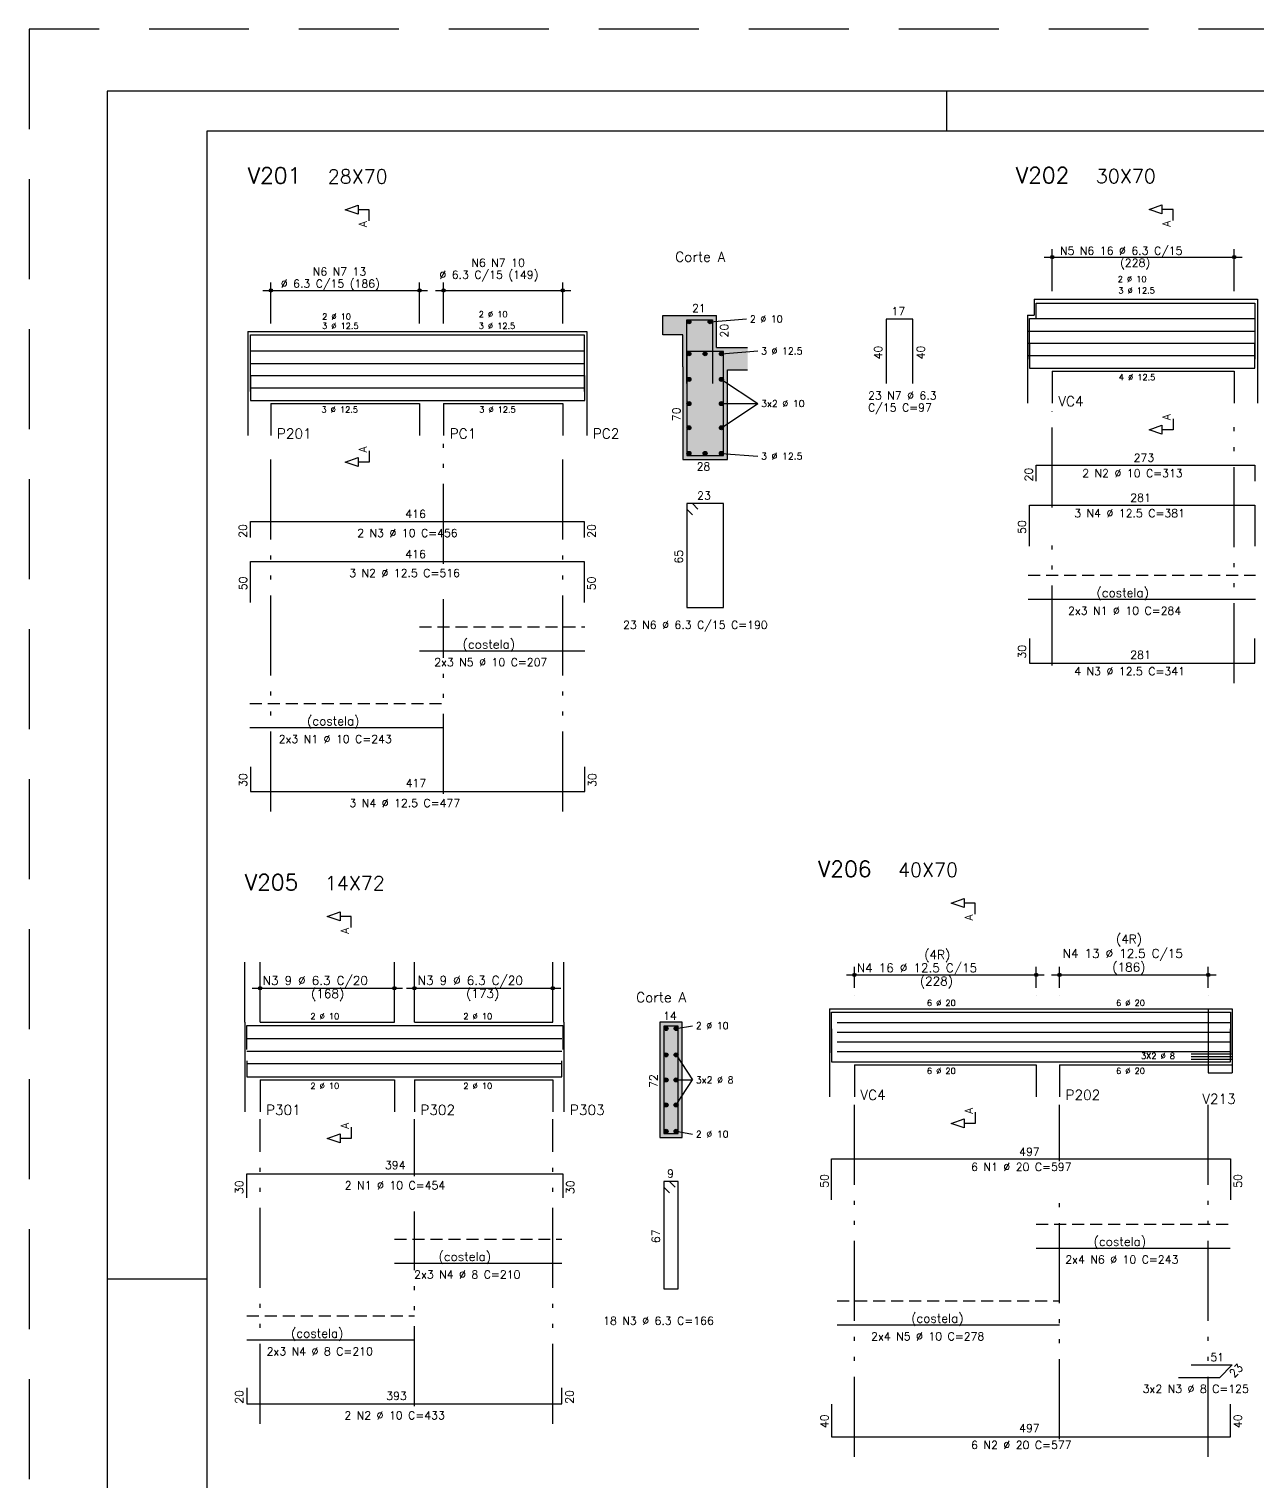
# Model space of a CAD drawing. Extents: x -1.9 to 86, y -1.2 to 61.3.
# Drawn here: x -1.95 to 28.78, y 24.99 to 61.31 of the extents above; entities that cross this region are included whole.
import ezdxf

# ---------------------------------------------------------------- set-up
doc = ezdxf.new("R2010")
doc.units = 0
doc.header["$MEASUREMENT"] = 0
for name, pattern in [('ESTILO_TQS_0001', [0.45, 0.3, -0.15]), ('ESTILO_TQS_0004', [3.3, 2, -0.4, 0.05, -0.4, 0.05, -0.4]), ('HIDDEN', [0.375, 0.25, -0.125])]:
    doc.linetypes.add(name, pattern=pattern)
doc.layers.get('0').update_dxf_attribs({"linetype": 'CONTINUOUS'})
doc.layers.get('Defpoints').update_dxf_attribs({"linetype": 'CONTINUOUS'})
for name, color, linetype in [('ARQ_FOLHA', 7, 'CONTINUOUS'), ('PENA_01', 1, 'CONTINUOUS'), ('PENA_02', 2, 'CONTINUOUS'), ('PENA_03', 3, 'CONTINUOUS'), ('PENA_04', 4, 'CONTINUOUS'), ('PENA_05', 5, 'CONTINUOUS'), ('PENA_06', 6, 'CONTINUOUS'), ('PENA_10', 253, 'CONTINUOUS')]:
    doc.layers.add(name, color=color, linetype=linetype)
doc.styles.get("Standard").update_dxf_attribs({"font": 'ROMANS.SHX'})

# ---------------------------------------------------------------- blocks, each defined once
blk = doc.blocks.new('FOLHA A1 - 841 X 594')
at = {"layer": 'ARQ_FOLHA', "color": 1}
for p, q in [((-631, 584), (-631, 594)), ((-816, 297), (-841, 297))]:
    blk.add_line(p, q, dxfattribs=at)
for points in [[(-841, 0), (0, 0), (0, 594), (-841, 594)], [(-816, 10), (-10, 10), (-10, 584), (-816, 584)]]:
    blk.add_lwpolyline(points, close=True, dxfattribs=at)
at = {"layer": 'Defpoints', "color": 8, "linetype": 'HIDDEN', "ltscale": 100}
blk.add_lwpolyline([(-860.5, 609.5), (-860.5, -15.5), (19.5, -15.5), (19.5, 609.5)], close=True, dxfattribs=at)
blk = doc.blocks.new('*U23')
blk.add_blockref('FOLHA A1 - 841 X 594', (0, 0))

msp = doc.modelspace()

# ---------------------------------------------------------------- linework, layer by layer
at = {"layer": 'PENA_01', "linetype": 'Continuous'}
for p, q in [((23.44, 55.604), (28.39, 55.604)), ((23.64, 54.751), (23.64, 55.804)), ((28.19, 54.751), (28.19, 55.804)), ((4.099, 53.943), (4.099, 54.973)), ((7.819, 53.943), (7.819, 54.973)), ((8.419, 53.943), (8.419, 54.973)), ((11.399, 53.943), (11.399, 54.973)), ((3.899, 54.773), (8.019, 54.773)), ((8.219, 54.773), (11.599, 54.773)), ((15.084, 53.988), (15.994, 54.058)), ((15.364, 53.188), (16.274, 53.258)), ((15.364, 52.549), (16.274, 51.943)), ((15.364, 51.338), (16.274, 51.943)), ((15.364, 51.943), (16.274, 51.943)), ((15.364, 50.698), (16.274, 50.628)), ((18.691, 37.341), (18.691, 37.861)), ((23.241, 37.341), (23.241, 37.861)), ((23.821, 37.341), (23.821, 37.861)), ((27.541, 37.341), (27.541, 37.861)), ((3.827, 37.006), (3.827, 37.526)), ((7.187, 37.006), (7.187, 37.526)), ((7.687, 37.006), (7.687, 37.526)), ((11.147, 37.006), (11.147, 37.526)), ((18.491, 37.661), (23.441, 37.661)), ((23.621, 37.661), (27.741, 37.661)), ((3.627, 37.326), (7.387, 37.326)), ((7.487, 37.326), (11.347, 37.326)), ((27.541, 36.811), (27.541, 35.411)), ((27.541, 36.811), (28.141, 36.811)), ((14.232, 36.321), (14.642, 36.391)), ((14.232, 35.662), (14.642, 35.036)), ((27.541, 35.411), (28.141, 35.411)), ((14.232, 34.411), (14.642, 35.036)), ((14.232, 35.036), (14.642, 35.036)), ((14.232, 33.751), (14.642, 33.681))]:
    msp.add_line(p, q, dxfattribs=at)
at = {"layer": 'PENA_01', "linetype": 'ESTILO_TQS_0004'}
for p, q in [((23.64, 49.348), (23.64, 51.751)), ((28.19, 44.951), (28.19, 51.751)), ((4.099, 41.743), (4.099, 50.943)), ((8.419, 47.94), (8.419, 50.943)), ((11.399, 41.743), (11.399, 50.943)), ((23.64, 45.398), (23.64, 48.464)), ((8.419, 42.19), (8.419, 47.056)), ((18.691, 25.611), (18.691, 34.411)), ((23.821, 33.008), (23.821, 34.411)), ((27.541, 25.611), (27.541, 34.411)), ((3.827, 26.436), (3.827, 34.056)), ((7.687, 32.633), (7.687, 34.056)), ((11.147, 26.436), (11.147, 34.056)), ((23.821, 26.058), (23.821, 32.124)), ((7.687, 26.883), (7.687, 31.749))]:
    msp.add_line(p, q, dxfattribs=at)
at = {"layer": 'PENA_02', "linetype": 'Continuous'}
for centre, radius in [((23.64, 55.604), 0.0416), ((23.64, 55.604), 0.0208), ((28.19, 55.604), 0.0416), ((28.19, 55.604), 0.0208), ((4.099, 54.773), 0.0416), ((4.099, 54.773), 0.0208), ((7.819, 54.773), 0.0416), ((7.819, 54.773), 0.0208), ((8.419, 54.773), 0.0416), ((8.419, 54.773), 0.0208), ((11.399, 54.773), 0.0416), ((11.399, 54.773), 0.0208), ((18.691, 37.661), 0.0416), ((18.691, 37.661), 0.0208), ((23.241, 37.661), 0.0416), ((23.241, 37.661), 0.0208), ((23.821, 37.661), 0.0416), ((23.821, 37.661), 0.0208), ((27.541, 37.661), 0.0416), ((27.541, 37.661), 0.0208), ((3.827, 37.326), 0.0416), ((3.827, 37.326), 0.0208), ((7.187, 37.326), 0.0416), ((7.187, 37.326), 0.0208), ((7.687, 37.326), 0.0416), ((7.687, 37.326), 0.0208), ((11.147, 37.326), 0.0416), ((11.147, 37.326), 0.0208)]:
    msp.add_circle(centre, radius, dxfattribs=at)
at = {"layer": 'PENA_03', "linetype": 'Continuous'}
for p, q in [((23.19, 54.551), (23.19, 54.151)), ((23.64, 54.551), (23.64, 54.551)), ((28.19, 54.551), (28.19, 54.551)), ((28.77, 54.551), (28.77, 52.751)), ((23.02, 54.151), (23.02, 51.951)), ((23.02, 54.151), (23.19, 54.151)), ((3.519, 53.743), (3.519, 51.943)), ((3.519, 53.743), (11.999, 53.743)), ((4.099, 53.743), (4.099, 53.743)), ((7.819, 53.743), (7.819, 53.743)), ((8.419, 53.743), (8.419, 53.743)), ((11.399, 53.743), (11.399, 53.743)), ((11.999, 53.743), (11.999, 51.943)), ((15.239, 53.343), (16.019, 53.343)), ((14.399, 52.863), (14.399, 50.543)), ((15.519, 50.543), (15.519, 52.783)), ((15.519, 52.783), (16.019, 52.783)), ((23.64, 52.751), (28.19, 52.751)), ((23.64, 52.751), (23.64, 51.951)), ((28.19, 52.751), (28.19, 51.951)), ((28.77, 52.751), (28.77, 51.951)), ((3.519, 51.943), (3.519, 51.143)), ((4.099, 51.943), (7.819, 51.943)), ((4.099, 51.943), (4.099, 51.143)), ((7.819, 51.943), (7.819, 51.143)), ((8.419, 51.943), (11.399, 51.943)), ((8.419, 51.943), (8.419, 51.143)), ((11.399, 51.943), (11.399, 51.143)), ((11.999, 51.943), (11.999, 51.143)), ((14.399, 50.543), (15.519, 50.543)), ((3.447, 36.476), (3.447, 37.976)), ((3.827, 36.476), (3.827, 37.976)), ((7.187, 36.476), (7.187, 37.976)), ((7.687, 36.476), (7.687, 37.976)), ((11.147, 36.476), (11.147, 37.976)), ((11.427, 36.476), (11.427, 37.976)), ((18.691, 37.141), (18.691, 37.141)), ((23.241, 37.141), (23.241, 37.141)), ((23.821, 37.141), (23.821, 37.141)), ((27.541, 37.141), (27.541, 37.141)), ((3.827, 36.806), (3.827, 36.806)), ((7.187, 36.806), (7.187, 36.806)), ((7.687, 36.806), (7.687, 36.806)), ((11.147, 36.806), (11.147, 36.806)), ((18.071, 36.811), (18.071, 34.611)), ((18.071, 36.811), (18.691, 36.811)), ((18.691, 36.811), (23.241, 36.811)), ((23.241, 36.811), (23.821, 36.811)), ((23.821, 36.811), (27.541, 36.811)), ((27.541, 36.811), (27.541, 35.411)), ((27.541, 36.811), (27.541, 35.211)), ((27.541, 36.811), (28.141, 36.811)), ((28.141, 36.811), (28.141, 35.411)), ((28.141, 36.811), (28.141, 35.211)), ((3.447, 36.476), (3.447, 35.036)), ((3.827, 36.476), (7.187, 36.476)), ((7.687, 36.476), (11.147, 36.476)), ((11.427, 36.476), (11.427, 35.036)), ((14.387, 36.476), (13.827, 36.476)), ((13.827, 36.476), (13.827, 33.596)), ((14.387, 33.596), (14.387, 36.476)), ((18.691, 35.411), (23.241, 35.411)), ((18.691, 35.411), (18.691, 34.611)), ((23.241, 35.411), (23.241, 34.611)), ((23.821, 35.411), (27.541, 35.411)), ((23.821, 35.411), (23.821, 34.611)), ((3.447, 35.036), (3.447, 34.236)), ((3.827, 35.036), (7.187, 35.036)), ((3.827, 35.036), (3.827, 34.236)), ((7.187, 35.036), (7.187, 34.236)), ((7.687, 35.036), (11.147, 35.036)), ((7.687, 35.036), (7.687, 34.236)), ((11.147, 35.036), (11.147, 34.236)), ((11.427, 35.036), (11.427, 34.236)), ((27.541, 35.211), (28.141, 35.211)), ((13.827, 33.596), (14.387, 33.596))]:
    msp.add_line(p, q, dxfattribs=at)
for points in [[(6.559, 56.513), (6.559, 56.79), (6.282, 56.79), (6.282, 56.679), (5.959, 56.79), (6.282, 56.901), (6.282, 56.79)], [(26.66, 56.521), (26.66, 56.798), (26.383, 56.798), (26.383, 56.687), (26.06, 56.798), (26.383, 56.909), (26.383, 56.798)], [(23.19, 54.551), (23.64, 54.551), (28.77, 54.551)], [(14.399, 52.863), (14.399, 53.663), (13.899, 53.663), (13.899, 54.143), (15.239, 54.143)], [(15.239, 53.343), (15.239, 54.143)], [(26.66, 51.566), (26.66, 51.289), (26.383, 51.289), (26.383, 51.179), (26.06, 51.289), (26.383, 51.4), (26.383, 51.289)], [(6.559, 50.758), (6.559, 50.481), (6.282, 50.481), (6.282, 50.371), (5.959, 50.481), (6.282, 50.592), (6.282, 50.481)], [(6.107, 38.846), (6.107, 39.123), (5.83, 39.123), (5.83, 39.012), (5.507, 39.123), (5.83, 39.234), (5.83, 39.123)], [(21.711, 39.181), (21.711, 39.458), (21.434, 39.458), (21.434, 39.348), (21.111, 39.458), (21.434, 39.569), (21.434, 39.458)], [(21.711, 34.226), (21.711, 33.949), (21.434, 33.949), (21.434, 33.839), (21.111, 33.949), (21.434, 34.06), (21.434, 33.949)], [(6.107, 33.851), (6.107, 33.574), (5.83, 33.574), (5.83, 33.464), (5.507, 33.574), (5.83, 33.685), (5.83, 33.574)]]:
    msp.add_lwpolyline(points, dxfattribs=at)
for centre in [(14.554, 53.988), (15.084, 53.988), (14.554, 53.188), (14.959, 53.188), (15.364, 53.188), (14.554, 52.549), (15.364, 52.549), (14.554, 51.943), (15.364, 51.943), (14.554, 51.338), (15.364, 51.338), (14.554, 50.698), (14.959, 50.698), (15.364, 50.698), (13.982, 36.321), (14.232, 36.321), (13.982, 35.662), (14.232, 35.662), (13.982, 35.036), (14.232, 35.036), (13.982, 34.411), (14.232, 34.411), (13.982, 33.751), (14.232, 33.751)]:
    msp.add_circle(centre, 0.05, dxfattribs=at)
for points in [[(14.604, 53.988), (14.529, 54.032), (14.507, 54.005)], [(14.604, 53.988), (14.507, 54.005), (14.507, 53.971)], [(14.604, 53.988), (14.507, 53.971), (14.529, 53.945)], [(14.604, 53.988), (14.562, 54.037), (14.529, 54.032)], [(14.604, 53.988), (14.529, 53.945), (14.562, 53.939)], [(14.604, 53.988), (14.592, 54.02), (14.562, 54.037)], [(14.604, 53.988), (14.562, 53.939), (14.592, 53.956)], [(14.604, 53.988), (14.592, 53.956), (14.604, 53.988)], [(15.134, 53.988), (15.059, 54.032), (15.037, 54.005)], [(15.134, 53.988), (15.037, 54.005), (15.037, 53.971)], [(15.134, 53.988), (15.037, 53.971), (15.059, 53.945)], [(15.134, 53.988), (15.092, 54.037), (15.059, 54.032)], [(15.134, 53.988), (15.059, 53.945), (15.092, 53.939)], [(15.134, 53.988), (15.122, 54.02), (15.092, 54.037)], [(15.134, 53.988), (15.092, 53.939), (15.122, 53.956)], [(15.134, 53.988), (15.122, 53.956), (15.134, 53.988)], [(14.604, 53.188), (14.529, 53.232), (14.507, 53.205)], [(14.604, 53.188), (14.507, 53.205), (14.507, 53.171)], [(14.604, 53.188), (14.507, 53.171), (14.529, 53.145)], [(14.604, 53.188), (14.562, 53.237), (14.529, 53.232)], [(14.604, 53.188), (14.529, 53.145), (14.562, 53.139)], [(14.604, 53.188), (14.592, 53.22), (14.562, 53.237)], [(14.604, 53.188), (14.562, 53.139), (14.592, 53.156)], [(14.604, 53.188), (14.592, 53.156), (14.604, 53.188)], [(15.009, 53.188), (14.934, 53.232), (14.912, 53.205)], [(15.009, 53.188), (14.912, 53.205), (14.912, 53.171)], [(15.009, 53.188), (14.912, 53.171), (14.934, 53.145)], [(15.009, 53.188), (14.967, 53.237), (14.934, 53.232)], [(15.009, 53.188), (14.934, 53.145), (14.967, 53.139)], [(15.009, 53.188), (14.997, 53.22), (14.967, 53.237)], [(15.009, 53.188), (14.967, 53.139), (14.997, 53.156)], [(15.009, 53.188), (14.997, 53.156), (15.009, 53.188)], [(15.414, 53.188), (15.339, 53.232), (15.317, 53.205)], [(15.414, 53.188), (15.317, 53.205), (15.317, 53.171)], [(15.414, 53.188), (15.317, 53.171), (15.339, 53.145)], [(15.414, 53.188), (15.372, 53.237), (15.339, 53.232)], [(15.414, 53.188), (15.339, 53.145), (15.372, 53.139)], [(15.414, 53.188), (15.402, 53.22), (15.372, 53.237)], [(15.414, 53.188), (15.372, 53.139), (15.402, 53.156)], [(15.414, 53.188), (15.402, 53.156), (15.414, 53.188)], [(14.604, 52.549), (14.529, 52.592), (14.507, 52.566)], [(14.604, 52.549), (14.507, 52.566), (14.507, 52.532)], [(14.604, 52.549), (14.507, 52.532), (14.529, 52.505)], [(14.604, 52.549), (14.562, 52.598), (14.529, 52.592)], [(14.604, 52.549), (14.529, 52.505), (14.562, 52.499)], [(14.604, 52.549), (14.592, 52.581), (14.562, 52.598)], [(14.604, 52.549), (14.562, 52.499), (14.592, 52.516)], [(14.604, 52.549), (14.592, 52.516), (14.604, 52.549)], [(15.414, 52.549), (15.339, 52.592), (15.317, 52.566)], [(15.414, 52.549), (15.317, 52.566), (15.317, 52.532)], [(15.414, 52.549), (15.317, 52.532), (15.339, 52.505)], [(15.414, 52.549), (15.372, 52.598), (15.339, 52.592)], [(15.414, 52.549), (15.339, 52.505), (15.372, 52.499)], [(15.414, 52.549), (15.402, 52.581), (15.372, 52.598)], [(15.414, 52.549), (15.372, 52.499), (15.402, 52.516)], [(15.414, 52.549), (15.402, 52.516), (15.414, 52.549)], [(14.604, 51.943), (14.529, 51.987), (14.507, 51.96)], [(14.604, 51.943), (14.507, 51.96), (14.507, 51.926)], [(14.604, 51.943), (14.507, 51.926), (14.529, 51.9)], [(14.604, 51.943), (14.562, 51.992), (14.529, 51.987)], [(14.604, 51.943), (14.529, 51.9), (14.562, 51.894)], [(14.604, 51.943), (14.592, 51.975), (14.562, 51.992)], [(14.604, 51.943), (14.562, 51.894), (14.592, 51.911)], [(14.604, 51.943), (14.592, 51.911), (14.604, 51.943)], [(15.414, 51.943), (15.339, 51.987), (15.317, 51.96)], [(15.414, 51.943), (15.317, 51.96), (15.317, 51.926)], [(15.414, 51.943), (15.317, 51.926), (15.339, 51.9)], [(15.414, 51.943), (15.372, 51.992), (15.339, 51.987)], [(15.414, 51.943), (15.339, 51.9), (15.372, 51.894)], [(15.414, 51.943), (15.402, 51.975), (15.372, 51.992)], [(15.414, 51.943), (15.372, 51.894), (15.402, 51.911)], [(15.414, 51.943), (15.402, 51.911), (15.414, 51.943)], [(14.604, 51.338), (14.529, 51.381), (14.507, 51.355)], [(14.604, 51.338), (14.507, 51.355), (14.507, 51.321)], [(14.604, 51.338), (14.507, 51.321), (14.529, 51.295)], [(14.604, 51.338), (14.562, 51.387), (14.529, 51.381)], [(14.604, 51.338), (14.529, 51.295), (14.562, 51.289)], [(14.604, 51.338), (14.592, 51.37), (14.562, 51.387)], [(14.604, 51.338), (14.562, 51.289), (14.592, 51.306)], [(14.604, 51.338), (14.592, 51.306), (14.604, 51.338)], [(15.414, 51.338), (15.339, 51.381), (15.317, 51.355)], [(15.414, 51.338), (15.317, 51.355), (15.317, 51.321)], [(15.414, 51.338), (15.317, 51.321), (15.339, 51.295)], [(15.414, 51.338), (15.372, 51.387), (15.339, 51.381)], [(15.414, 51.338), (15.339, 51.295), (15.372, 51.289)], [(15.414, 51.338), (15.402, 51.37), (15.372, 51.387)], [(15.414, 51.338), (15.372, 51.289), (15.402, 51.306)], [(15.414, 51.338), (15.402, 51.306), (15.414, 51.338)], [(14.604, 50.698), (14.529, 50.742), (14.507, 50.715)], [(14.604, 50.698), (14.507, 50.715), (14.507, 50.681)], [(14.604, 50.698), (14.507, 50.681), (14.529, 50.655)], [(14.604, 50.698), (14.562, 50.747), (14.529, 50.742)], [(14.604, 50.698), (14.529, 50.655), (14.562, 50.649)], [(14.604, 50.698), (14.592, 50.73), (14.562, 50.747)], [(14.604, 50.698), (14.562, 50.649), (14.592, 50.666)], [(14.604, 50.698), (14.592, 50.666), (14.604, 50.698)], [(15.009, 50.698), (14.934, 50.742), (14.912, 50.715)], [(15.009, 50.698), (14.912, 50.715), (14.912, 50.681)], [(15.009, 50.698), (14.912, 50.681), (14.934, 50.655)], [(15.009, 50.698), (14.967, 50.747), (14.934, 50.742)], [(15.009, 50.698), (14.934, 50.655), (14.967, 50.649)], [(15.009, 50.698), (14.997, 50.73), (14.967, 50.747)], [(15.009, 50.698), (14.967, 50.649), (14.997, 50.666)], [(15.009, 50.698), (14.997, 50.666), (15.009, 50.698)], [(15.414, 50.698), (15.339, 50.742), (15.317, 50.715)], [(15.414, 50.698), (15.317, 50.715), (15.317, 50.681)], [(15.414, 50.698), (15.317, 50.681), (15.339, 50.655)], [(15.414, 50.698), (15.372, 50.747), (15.339, 50.742)], [(15.414, 50.698), (15.339, 50.655), (15.372, 50.649)], [(15.414, 50.698), (15.402, 50.73), (15.372, 50.747)], [(15.414, 50.698), (15.372, 50.649), (15.402, 50.666)], [(15.414, 50.698), (15.402, 50.666), (15.414, 50.698)], [(14.032, 36.321), (13.957, 36.365), (13.935, 36.338)], [(14.032, 36.321), (13.935, 36.338), (13.935, 36.304)], [(14.032, 36.321), (13.935, 36.304), (13.957, 36.278)], [(14.032, 36.321), (13.991, 36.371), (13.957, 36.365)], [(14.032, 36.321), (13.957, 36.278), (13.991, 36.272)], [(14.032, 36.321), (14.021, 36.353), (13.991, 36.371)], [(14.032, 36.321), (13.991, 36.272), (14.021, 36.289)], [(14.032, 36.321), (14.021, 36.289), (14.032, 36.321)], [(14.282, 36.321), (14.207, 36.365), (14.185, 36.338)], [(14.282, 36.321), (14.185, 36.338), (14.185, 36.304)], [(14.282, 36.321), (14.185, 36.304), (14.207, 36.278)], [(14.282, 36.321), (14.241, 36.371), (14.207, 36.365)], [(14.282, 36.321), (14.207, 36.278), (14.241, 36.272)], [(14.282, 36.321), (14.271, 36.353), (14.241, 36.371)], [(14.282, 36.321), (14.241, 36.272), (14.271, 36.289)], [(14.282, 36.321), (14.271, 36.289), (14.282, 36.321)], [(14.032, 35.662), (13.957, 35.705), (13.935, 35.679)], [(14.032, 35.662), (13.935, 35.679), (13.935, 35.645)], [(14.032, 35.662), (13.935, 35.645), (13.957, 35.618)], [(14.032, 35.662), (13.991, 35.711), (13.957, 35.705)], [(14.032, 35.662), (13.957, 35.618), (13.991, 35.612)], [(14.032, 35.662), (14.021, 35.694), (13.991, 35.711)], [(14.032, 35.662), (13.991, 35.612), (14.021, 35.63)], [(14.032, 35.662), (14.021, 35.63), (14.032, 35.662)], [(14.282, 35.662), (14.207, 35.705), (14.185, 35.679)], [(14.282, 35.662), (14.185, 35.679), (14.185, 35.645)], [(14.282, 35.662), (14.185, 35.645), (14.207, 35.618)], [(14.282, 35.662), (14.241, 35.711), (14.207, 35.705)], [(14.282, 35.662), (14.207, 35.618), (14.241, 35.612)], [(14.282, 35.662), (14.271, 35.694), (14.241, 35.711)], [(14.282, 35.662), (14.241, 35.612), (14.271, 35.63)], [(14.282, 35.662), (14.271, 35.63), (14.282, 35.662)], [(14.032, 35.036), (13.957, 35.08), (13.935, 35.053)], [(14.032, 35.036), (13.935, 35.053), (13.935, 35.019)], [(14.032, 35.036), (13.935, 35.019), (13.957, 34.993)], [(14.032, 35.036), (13.991, 35.086), (13.957, 35.08)], [(14.032, 35.036), (13.957, 34.993), (13.991, 34.987)], [(14.032, 35.036), (14.021, 35.068), (13.991, 35.086)], [(14.032, 35.036), (13.991, 34.987), (14.021, 35.004)], [(14.032, 35.036), (14.021, 35.004), (14.032, 35.036)], [(14.282, 35.036), (14.207, 35.08), (14.185, 35.053)], [(14.282, 35.036), (14.185, 35.053), (14.185, 35.019)], [(14.282, 35.036), (14.185, 35.019), (14.207, 34.993)], [(14.282, 35.036), (14.241, 35.086), (14.207, 35.08)], [(14.282, 35.036), (14.207, 34.993), (14.241, 34.987)], [(14.282, 35.036), (14.271, 35.068), (14.241, 35.086)], [(14.282, 35.036), (14.241, 34.987), (14.271, 35.004)], [(14.282, 35.036), (14.271, 35.004), (14.282, 35.036)], [(14.032, 34.411), (13.957, 34.454), (13.935, 34.428)], [(14.032, 34.411), (13.935, 34.428), (13.935, 34.394)], [(14.032, 34.411), (13.935, 34.394), (13.957, 34.368)], [(14.032, 34.411), (13.991, 34.46), (13.957, 34.454)], [(14.032, 34.411), (13.957, 34.368), (13.991, 34.362)], [(14.032, 34.411), (14.021, 34.443), (13.991, 34.46)], [(14.032, 34.411), (13.991, 34.362), (14.021, 34.379)], [(14.032, 34.411), (14.021, 34.379), (14.032, 34.411)], [(14.282, 34.411), (14.207, 34.454), (14.185, 34.428)], [(14.282, 34.411), (14.185, 34.428), (14.185, 34.394)], [(14.282, 34.411), (14.185, 34.394), (14.207, 34.368)], [(14.282, 34.411), (14.241, 34.46), (14.207, 34.454)], [(14.282, 34.411), (14.207, 34.368), (14.241, 34.362)], [(14.282, 34.411), (14.271, 34.443), (14.241, 34.46)], [(14.282, 34.411), (14.241, 34.362), (14.271, 34.379)], [(14.282, 34.411), (14.271, 34.379), (14.282, 34.411)], [(14.032, 33.751), (13.957, 33.795), (13.935, 33.768)], [(14.032, 33.751), (13.991, 33.801), (13.957, 33.795)], [(14.032, 33.751), (14.021, 33.783), (13.991, 33.801)], [(14.282, 33.751), (14.207, 33.795), (14.185, 33.768)], [(14.282, 33.751), (14.241, 33.801), (14.207, 33.795)], [(14.282, 33.751), (14.271, 33.783), (14.241, 33.801)], [(14.032, 33.751), (13.935, 33.768), (13.935, 33.734)], [(14.032, 33.751), (13.935, 33.734), (13.957, 33.708)], [(14.032, 33.751), (13.957, 33.708), (13.991, 33.702)], [(14.032, 33.751), (13.991, 33.702), (14.021, 33.719)], [(14.032, 33.751), (14.021, 33.719), (14.032, 33.751)], [(14.282, 33.751), (14.185, 33.768), (14.185, 33.734)], [(14.282, 33.751), (14.185, 33.734), (14.207, 33.708)], [(14.282, 33.751), (14.207, 33.708), (14.241, 33.702)], [(14.282, 33.751), (14.241, 33.702), (14.271, 33.719)], [(14.282, 33.751), (14.271, 33.719), (14.282, 33.751)]]:
    msp.add_solid(points, dxfattribs=at)
at = {"layer": 'PENA_04', "linetype": 'Continuous'}
for p, q in [((23.24, 54.051), (23.24, 54.451)), ((23.24, 54.451), (28.71, 54.451)), ((28.71, 54.451), (28.71, 54.051)), ((14.499, 52.443), (14.499, 54.038)), ((14.499, 54.038), (15.139, 54.038)), ((15.139, 54.038), (15.139, 52.443)), ((23.04, 53.754), (28.721, 53.754)), ((23.07, 53.051), (23.07, 54.071)), ((23.07, 54.071), (28.71, 54.071)), ((28.71, 54.071), (28.71, 53.051)), ((3.589, 53.263), (3.589, 53.663)), ((3.589, 53.663), (11.929, 53.663)), ((11.929, 53.663), (11.929, 53.263)), ((23.04, 53.451), (28.721, 53.451)), ((23.07, 53.451), (23.07, 52.831)), ((28.71, 52.831), (28.71, 53.451)), ((3.589, 52.243), (3.589, 53.263)), ((3.589, 53.263), (11.929, 53.263)), ((11.929, 53.263), (11.929, 52.243)), ((23.04, 53.149), (28.721, 53.149)), ((3.569, 52.946), (8.419, 52.946)), ((7.819, 52.946), (11.949, 52.946)), ((23.07, 52.831), (28.71, 52.831)), ((3.569, 52.643), (8.419, 52.643)), ((3.569, 52.341), (8.419, 52.341)), ((3.589, 52.643), (3.589, 52.023)), ((7.819, 52.643), (11.949, 52.643)), ((7.819, 52.341), (11.949, 52.341)), ((11.949, 52.023), (11.949, 52.643)), ((3.589, 52.023), (11.949, 52.023)), ((18.121, 35.711), (18.121, 36.731)), ((18.121, 36.731), (28.101, 36.731)), ((28.101, 36.731), (28.101, 35.711)), ((3.497, 35.796), (3.497, 36.396)), ((3.497, 36.396), (11.397, 36.396)), ((11.397, 36.396), (11.397, 35.796)), ((18.261, 36.475), (23.821, 36.475)), ((23.241, 36.475), (28.091, 36.475)), ((3.497, 36.069), (7.688, 36.069)), ((7.187, 36.069), (11.378, 36.069)), ((18.121, 36.311), (18.121, 35.491)), ((18.261, 36.232), (23.821, 36.232)), ((18.261, 35.99), (23.821, 35.99)), ((23.241, 36.232), (28.091, 36.232)), ((23.241, 35.99), (28.091, 35.99)), ((28.101, 35.491), (28.101, 36.311)), ((3.497, 35.756), (7.688, 35.756)), ((7.187, 35.756), (11.378, 35.756)), ((18.261, 35.748), (23.821, 35.748)), ((23.241, 35.748), (28.091, 35.748)), ((27.117, 35.691), (28.141, 35.691)), ((27.117, 35.621), (28.141, 35.621)), ((3.497, 35.516), (3.497, 35.116)), ((3.497, 35.444), (7.688, 35.444)), ((7.187, 35.444), (11.378, 35.444)), ((11.377, 35.116), (11.377, 35.516)), ((18.121, 35.491), (28.101, 35.491)), ((27.117, 35.551), (28.141, 35.551)), ((3.497, 35.116), (11.377, 35.116))]:
    msp.add_line(p, q, dxfattribs=at)
for points in [[(14.499, 53.243), (14.499, 50.643), (15.419, 50.643), (15.419, 53.243), (14.499, 53.243)], [(13.927, 36.376), (13.927, 33.696), (14.287, 33.696), (14.287, 36.376), (13.927, 36.376)]]:
    msp.add_lwpolyline(points, dxfattribs=at)
at = {"layer": 'PENA_05', "linetype": 'Continuous'}
for p, q in [((20.151, 54.051), (19.486, 54.051)), ((19.486, 54.051), (19.486, 52.443)), ((20.151, 52.443), (20.151, 54.051)), ((23.24, 50.001), (23.24, 50.401)), ((23.24, 50.401), (28.71, 50.401)), ((28.71, 50.401), (28.71, 50.001)), ((14.639, 49.443), (14.499, 49.443)), ((14.499, 49.443), (14.499, 46.843)), ((15.419, 49.443), (14.499, 49.443)), ((14.499, 49.443), (14.499, 49.303)), ((14.779, 49.303), (14.639, 49.443)), ((15.419, 46.843), (15.419, 49.443)), ((23.07, 48.381), (23.07, 49.401)), ((23.07, 49.401), (28.71, 49.401)), ((28.71, 49.401), (28.71, 48.381)), ((14.499, 49.303), (14.639, 49.163)), ((3.589, 48.593), (3.589, 48.993)), ((3.589, 48.993), (11.929, 48.993)), ((11.929, 48.993), (11.929, 48.593)), ((3.589, 46.973), (3.589, 47.993)), ((3.589, 47.993), (11.929, 47.993)), ((11.929, 47.993), (11.929, 46.973)), ((23.04, 47.051), (28.721, 47.051)), ((14.499, 46.843), (15.419, 46.843)), ((7.819, 45.763), (11.949, 45.763)), ((23.07, 46.071), (23.07, 45.451)), ((28.71, 45.451), (28.71, 46.071)), ((23.07, 45.451), (28.71, 45.451)), ((3.569, 43.843), (8.419, 43.843)), ((3.589, 42.863), (3.589, 42.243)), ((11.949, 42.243), (11.949, 42.863)), ((3.589, 42.243), (11.949, 42.243)), ((18.121, 32.041), (18.121, 33.061)), ((18.121, 33.061), (28.101, 33.061)), ((28.101, 33.061), (28.101, 32.041)), ((3.497, 32.086), (3.497, 32.686)), ((3.497, 32.686), (11.397, 32.686)), ((11.397, 32.686), (11.397, 32.086)), ((14.067, 32.496), (13.927, 32.496)), ((13.927, 32.496), (13.927, 29.816)), ((14.287, 32.496), (13.927, 32.496)), ((13.927, 32.496), (13.927, 32.356)), ((13.927, 32.356), (14.067, 32.216)), ((14.207, 32.356), (14.067, 32.496)), ((14.287, 29.816), (14.287, 32.496)), ((23.241, 30.831), (28.091, 30.831)), ((7.187, 30.456), (11.378, 30.456)), ((13.927, 29.816), (14.287, 29.816)), ((18.261, 28.911), (23.821, 28.911)), ((3.497, 28.536), (7.688, 28.536)), ((27.117, 27.911), (28.141, 27.911)), ((28.141, 27.911), (27.82, 27.591)), ((3.497, 27.336), (3.497, 26.936)), ((11.377, 26.936), (11.377, 27.336)), ((27.82, 27.591), (26.797, 27.591)), ((3.497, 26.936), (11.377, 26.936)), ((18.121, 26.931), (18.121, 26.111)), ((28.101, 26.111), (28.101, 26.931)), ((18.121, 26.111), (28.101, 26.111))]:
    msp.add_line(p, q, dxfattribs=at)
at = {"layer": 'PENA_06', "linetype": 'ESTILO_TQS_0001'}
for p, q in [((23.04, 47.651), (28.721, 47.651)), ((7.819, 46.363), (11.949, 46.363)), ((3.569, 44.443), (8.419, 44.443)), ((23.241, 31.431), (28.091, 31.431)), ((7.187, 31.056), (11.378, 31.056)), ((18.261, 29.511), (23.821, 29.511)), ((3.497, 29.136), (7.688, 29.136))]:
    msp.add_line(p, q, dxfattribs=at)
at = {"layer": 'PENA_10', "linetype": 'Continuous'}
for points in [[(15.239, 54.143), (14.399, 53.663), (13.899, 53.663)], [(13.899, 53.663), (13.899, 54.143), (15.239, 54.143)], [(15.239, 53.343), (14.399, 50.543), (15.239, 54.143)], [(14.399, 50.543), (14.399, 53.663), (15.239, 54.143)], [(15.519, 50.543), (14.399, 50.543), (15.239, 53.343)], [(15.519, 52.783), (15.519, 50.543), (15.239, 53.343)], [(15.239, 53.343), (16.019, 53.343), (15.519, 52.783)], [(16.019, 53.343), (16.019, 52.783), (15.519, 52.783)], [(14.387, 33.596), (14.387, 36.476), (13.827, 36.476)], [(14.387, 33.596), (13.827, 36.476), (13.827, 33.596)], [(14.387, 33.596), (13.827, 33.596), (14.387, 33.596)]]:
    msp.add_solid(points, dxfattribs=at)

# ---------------------------------------------------------------- block references
at = {"xscale": 0.09999999999999938, "yscale": 0.09999999999999938, "zscale": 0.09999999999999938}
msp.add_blockref('*U23', (84.1, 0.356), dxfattribs=at)

# ---------------------------------------------------------------- texts
at = {"layer": 'PENA_01', "linetype": 'Continuous'}
for s, p in [('28X70', (5.519, 57.443)), ('30X70', (24.73, 57.451)), ('40X70', (19.781, 40.111)), ('14X72', (5.447, 39.776))]:
    msp.add_text(s, height=0.35, dxfattribs=at).set_placement(p)
at = {"layer": 'PENA_02', "linetype": 'Continuous'}
for s, p in [('VC4', (23.79, 51.876)), ('P201', (4.249, 51.068)), ('PC1', (8.569, 51.068)), ('PC2', (12.149, 51.068)), ('VC4', (18.841, 34.536)), ('P202', (23.971, 34.536)), ('V213', (27.391, 34.436)), ('P301', (3.977, 34.161)), ('P302', (7.837, 34.161)), ('P303', (11.577, 34.161))]:
    msp.add_text(s, height=0.25, dxfattribs=at).set_placement(p)
at = {"layer": 'PENA_02', "linetype": 'ESTILO_TQS_0004'}
for p in [(24.746, 47.106), (8.894, 45.818), (5.004, 43.898), (24.676, 30.886), (8.292, 30.511), (20.111, 28.966), (4.602, 28.591)]:
    msp.add_text('(costela)', height=0.22, dxfattribs=at).set_placement(p)
at = {"layer": 'PENA_03', "linetype": 'Continuous'}
for s, rotation, p in [('A', 90, (6.499, 56.353)), ('A', 90, (26.6, 56.361)), ('20', 90, (15.537, 53.594)), ('40', 90, (19.386, 53.047)), ('40', 90, (20.451, 53.047)), ('70', 90, (14.339, 51.503)), ('A', 90, (26.6, 51.526)), ('A', 90, (6.499, 50.718)), ('20', 90, (23.15, 49.996)), ('20', 90, (3.499, 48.588)), ('20', 90, (12.219, 48.588)), ('50', 90, (22.983, 48.685)), ('65', 90, (14.399, 47.943)), ('50', 90, (3.501, 47.277)), ('50', 90, (12.216, 47.277)), ('30', 90, (22.983, 45.568)), ('30', 90, (3.501, 42.359)), ('30', 90, (12.236, 42.359)), ('A', 90, (21.651, 39.021)), ('A', 90, (6.047, 38.686)), ('72', 90, (13.767, 34.836)), ('A', 90, (21.651, 34.186)), ('A', 90, (6.047, 33.811)), ('30', 90, (3.407, 32.181)), ('30', 90, (11.687, 32.181)), ('50', 90, (18.041, 32.341)), ('50', 90, (28.381, 32.341)), ('67', 90, (13.827, 30.956)), ('23', 45, (28.186, 27.58)), ('20', 90, (3.407, 26.941)), ('20', 90, (11.667, 26.941)), ('40', 90, (18.041, 26.331)), ('40', 90, (28.381, 26.331))]:
    msp.add_text(s, height=0.2, rotation=rotation, dxfattribs=at).set_placement(p)
for s, height, p in [('Corte A', 0.25, (14.21, 55.488)), ('N5 N6 16 %%c 6.3 C/15', 0.2, (23.835, 55.664)), ('(228)', 0.2, (25.335, 55.364)), ('N6 N7 13', 0.2, (5.146, 55.142)), ('%%c 6.3 C/15 (149)', 0.2, (8.313, 55.064)), ('N6 N7 10', 0.2, (9.113, 55.364)), ('%%c 6.3 C/15 (186)', 0.2, (4.346, 54.842)), ('2 %%c 10', 0.15, (25.278, 54.979)), ('3 %%c 12.5', 0.15, (25.292, 54.694)), ('2 %%c 10', 0.15, (5.381, 54.043)), ('2 %%c 10', 0.15, (9.298, 54.101)), ('21', 0.2, (14.63, 54.227)), ('2 %%c 10', 0.17, (16.079, 53.973)), ('17', 0.2, (19.619, 54.151)), ('3 %%c 12.5', 0.15, (5.378, 53.809)), ('3 %%c 12.5', 0.15, (9.295, 53.809)), ('3 %%c 12.5', 0.17, (16.359, 53.173)), ('4 %%c 12.5', 0.15, (25.305, 52.526)), ('3x2 %%c 10', 0.17, (16.359, 51.858)), ('23 N7 %%c 6.3', 0.2, (19.034, 52.043)), ('C/15 C=97', 0.2, (19.034, 51.743)), ('3 %%c 12.5', 0.15, (5.364, 51.718)), ('3 %%c 12.5', 0.15, (9.309, 51.718)), ('3 %%c 12.5', 0.17, (16.359, 50.543)), ('273', 0.2, (25.675, 50.491)), ('28', 0.2, (14.746, 50.271)), ('2 N2 %%c 10 C=313', 0.2, (24.39, 50.101)), ('23', 0.2, (14.759, 49.543)), ('281', 0.2, (25.59, 49.489)), ('416', 0.2, (7.459, 49.083)), ('3 N4 %%c 12.5 C=381', 0.2, (24.19, 49.101)), ('2 N3 %%c 10 C=456', 0.2, (6.258, 48.608)), ('416', 0.2, (7.459, 48.081)), ('3 N2 %%c 12.5 C=516', 0.2, (6.058, 47.608)), ('2x3 N1 %%c 10 C=284', 0.2, (24.036, 46.666)), ('23 N6 %%c 6.3 C/15 C=190', 0.2, (12.906, 46.311)), ('281', 0.2, (25.59, 45.564)), ('2x3 N5 %%c 10 C=207', 0.2, (8.184, 45.378)), ('4 N3 %%c 12.5 C=341', 0.2, (24.19, 45.151)), ('2x3 N1 %%c 10 C=243', 0.2, (4.294, 43.458)), ('417', 0.2, (7.469, 42.356)), ('3 N4 %%c 12.5 C=477', 0.2, (6.064, 41.858)), ('(4R)', 0.22, (25.234, 38.447)), ('(4R)', 0.22, (20.438, 38.057)), ('N4 13 %%c 12.5 C/15', 0.22, (23.9, 38.087)), ('N4 16 %%c 12.5 C/15', 0.22, (18.753, 37.727)), ('(186)', 0.22, (25.142, 37.745)), ('N3 9 %%c 6.3 C/20', 0.22, (3.893, 37.412)), ('N3 9 %%c 6.3 C/20', 0.22, (7.771, 37.414)), ('(228)', 0.22, (20.328, 37.397)), ('(168)', 0.22, (5.103, 37.082)), ('(173)', 0.22, (8.981, 37.084)), ('Corte A', 0.25, (13.232, 36.976)), ('2 %%c 10', 0.15, (5.087, 36.551)), ('2 %%c 10', 0.15, (8.912, 36.551)), ('14', 0.2, (13.907, 36.536)), ('6 %%c 20', 0.15, (20.506, 36.886)), ('6 %%c 20', 0.15, (25.236, 36.886)), ('2 %%c 10', 0.17, (14.727, 36.306)), (' 3X2 %%c 8', 0.15, (25.757, 35.56)), ('6 %%c 20', 0.15, (20.506, 35.186)), ('6 %%c 20', 0.15, (25.236, 35.186)), ('2 %%c 10', 0.15, (5.087, 34.811)), ('2 %%c 10', 0.15, (8.912, 34.811)), ('3x2 %%c 8', 0.17, (14.727, 34.951)), ('2 %%c 10', 0.17, (14.727, 33.596)), ('497', 0.2, (22.811, 33.141)), ('394', 0.2, (6.951, 32.807)), ('9', 0.2, (14.007, 32.596)), ('6 N1 %%c 20 C=597', 0.2, (21.611, 32.761)), ('2 N1 %%c 10 C=454', 0.2, (5.947, 32.301)), ('2x4 N6 %%c 10 C=243', 0.2, (23.966, 30.446)), ('2x3 N4 %%c 8 C=210', 0.2, (7.682, 30.071)), ('18 N3 %%c 6.3 C=166', 0.2, (12.407, 28.916)), ('2x4 N5 %%c 10 C=278', 0.2, (19.111, 28.526)), ('2x3 N4 %%c 8 C=210', 0.2, (3.992, 28.151)), ('51', 0.2, (27.594, 28.003)), ('3x2 N3 %%c 8 C=125', 0.2, (25.9, 27.214)), ('393', 0.2, (6.983, 27.038)), ('2 N2 %%c 10 C=433', 0.2, (5.937, 26.551)), ('497', 0.2, (22.811, 26.231)), ('6 N2 %%c 20 C=577', 0.2, (21.611, 25.811))]:
    msp.add_text(s, height=height, dxfattribs=at).set_placement(p)
at = {"layer": 'PENA_06', "linetype": 'Continuous'}
for s, p in [('V201', (3.519, 57.443)), ('V202', (22.73, 57.451)), ('V206', (17.781, 40.111)), ('V205', (3.447, 39.776))]:
    msp.add_text(s, height=0.4, dxfattribs=at).set_placement(p)

doc.saveas('drawing.dxf')
